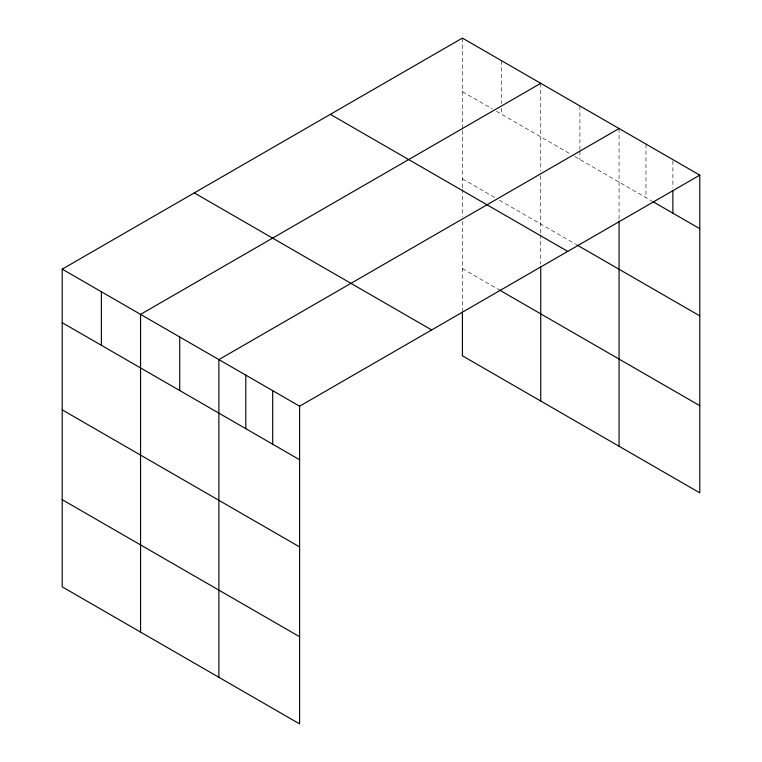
<?xml version="1.0" encoding="UTF-8"?>
<svg xmlns="http://www.w3.org/2000/svg" width="762" height="762" viewBox="0 0 762 762"><rect width="100%" height="100%" fill="white"/><g stroke="black" fill="none" stroke-linecap="round" stroke-linejoin="round"><path stroke-width="0.57" stroke-dasharray="3.81 2.86" d="M462.401 91.65L492.29 108.909M496.414 111.29L570.624 154.134M574.748 156.515L651.948 201.082M462.401 178.822L495.386 197.863M499.51 200.244L575.786 244.278M462.401 268.634L499.51 290.055M672.875 160.801L672.875 188.176M645.976 144.085L645.976 197.634M619.068 128.549L619.068 219.799M579.901 105.937L579.901 149.971M579.901 151.162L579.901 159.487M540.734 83.325L540.734 171.04M540.734 175.746L540.734 233.505M540.734 234.686L540.734 264.224M501.567 60.712L501.567 103.556M501.567 108.309L501.567 114.262M462.401 38.1L462.401 129.35M462.401 130.521L462.401 188.281M462.401 189.462L462.401 216.637M462.401 221.371L462.401 311.048"/><path stroke-width="1.14" d="M62.217 269.148L299.599 406.194L299.599 723.9L62.217 586.854L62.217 269.148L462.401 38.1L699.783 175.146L699.783 492.852L462.401 355.806L462.401 312.22M540.734 83.325L140.551 314.373L140.551 632.079M619.068 128.549L218.885 359.597L218.885 677.304M299.599 406.194L699.783 175.146M652.948 201.663L699.783 228.695M576.815 244.878L699.783 315.868M330.346 114.348L567.719 251.393M499.51 290.055L699.783 405.679M194.281 192.9L431.654 329.946M62.217 322.697L299.599 459.743M62.217 409.87L299.599 546.916M62.217 499.682L299.599 636.727M672.875 190.557L672.875 213.17M619.068 220.98L619.068 446.256M540.734 266.595L540.734 401.031M272.691 390.658L272.691 444.208M245.793 375.123L245.793 428.673M179.718 336.985L179.718 390.535M101.384 291.76L101.384 345.31"/></g></svg>
